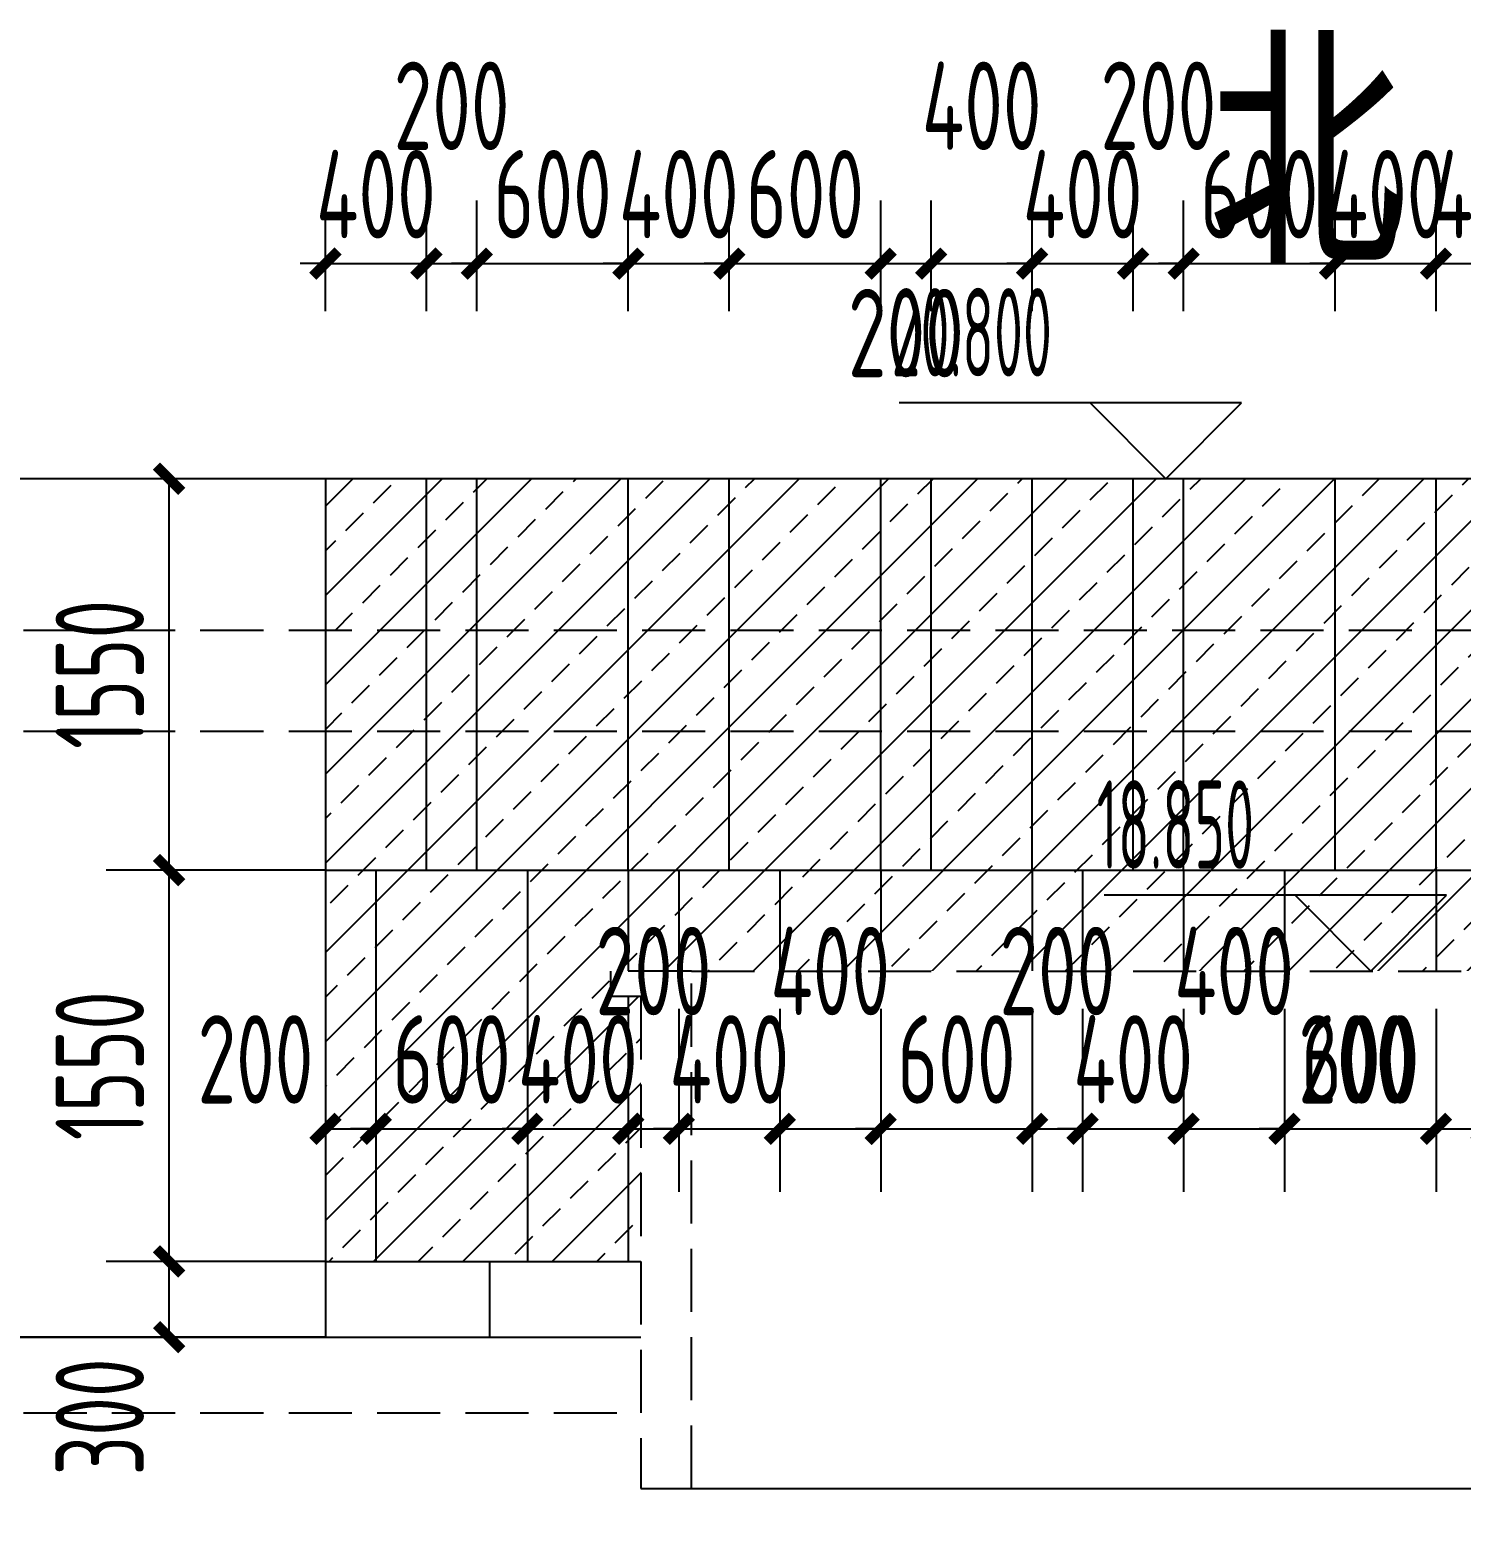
# Model space of a CAD drawing. Extents: x -863035 to 270371, y -8918 to 240488.
# Drawn here: x -13645 to -7973, y 138795 to 144687 of the extents above; entities that cross this region are included whole.
import ezdxf
from ezdxf.xclip import XClip

# ---------------------------------------------------------------- set-up
doc = ezdxf.new("R2010")
doc.units = 0
doc.header["$LTSCALE"] = 1000
doc.header["$MEASUREMENT"] = 0
doc.header["$XCLIPFRAME"] = 0
doc.linetypes.add('109-34 轴网$0$L1$0$$AUDIT_BAD_LTYPE1', pattern=[0])
doc.linetypes.add('DASH', pattern=[0.35, 0.25, -0.1])
for name, color, linetype in [('01-标注_尺寸', 124, 'Continuous'), ('01-标注_标高', 200, 'Continuous'), ('02-TEXT_标注', 130, 'Continuous'), ('05-填充_156', 156, 'Continuous'), ('A-C_窗', 140, 'Continuous'), ('E-墙面分格', 146, 'Continuous'), ('E-立面轮廓', 241, 'Continuous')]:
    doc.layers.add(name, color=color, linetype=linetype)
doc.layers.add('04-不打印_辅助线', color=165, linetype='Continuous', plot=False)
doc.styles.add('_TCH_DIM', font='ROS1', dxfattribs={"width": 0.75, "bigfont": 'JD'})
doc.styles.add('_TCH_DIM_T3', font='ROS1', dxfattribs={"width": 0.75, "bigfont": 'JD'})
doc.styles.add('_TCH_LABEL', font='', dxfattribs={"width": 0.75})
doc.styles.get('_TCH_LABEL').set_extended_font_data('SimSun')
doc.dimstyles.new('_TCH_ARCH&&100', dxfattribs={"dimtxt": 350, "dimasz": 100, "dimexe": 250, "dimexo": 300, "dimgap": 100, "dimtad": 1, "dimdec": 0, "dimzin": 0, "dimdsep": 46, "dimtxsty": '_TCH_DIM_T3', "dimblk": 'ARCHTICK', "dimcen": 0.09, "dimclrt": 7, "dimazin": 2, "dimtfac": 1, "dimtdec": 0, "dimtix": 1, "dimtmove": 2, "dimatfit": 3, "dimfxl": 0, "dimtolj": 1, "dimtzin": 0, "dimarcsym": 0})

# ---------------------------------------------------------------- blocks, each defined once
blk = doc.blocks.new('*U147')
at = {"layer": 'E-墙面分格'}
for p, q in [((-2200, 0), (-2200, 1550)), ((-1800, 0), (-1800, 1550)), ((-1600, 0), (-1600, 1550)), ((-1000, 0), (-1000, 1550)), ((-600, 0), (-600, 1550)), ((0, 0), (0, 1550)), ((200, 0), (200, 1550)), ((600, 0), (600, 1550)), ((1000, 0), (1000, 1550)), ((1200, 0), (1200, 1550)), ((1800, 0), (1800, 1550)), ((2200, 0), (2200, 1550)), ((-2200, 0), (-2200, -1550)), ((-2000, 0), (-2000, -1550)), ((-1400, 0), (-1400, -1550)), ((-1000, 0), (-1000, -1550)), ((-800, 0), (-800, -1550)), ((-400, 0), (-400, -1550)), ((0, 0), (0, -1550)), ((600, 0), (600, -1550)), ((800, 0), (800, -1550)), ((1200, 0), (1200, -1550)), ((1600, 0), (1600, -1550)), ((2200, 0), (2200, -1550))]:
    blk.add_line(p, q, dxfattribs=at)
blk = doc.blocks.new('*U122')
at = {"layer": 'A-C_窗', "color": 0, "linetype": 'ByBlock', "lineweight": -2, "transparency": 16777216}
for p in [(0, 0), (4400, 0)]:
    blk.add_blockref('*U147', p, dxfattribs=at)
blk = doc.blocks.new('*U140')
at = {"layer": 'E-墙面分格'}
blk.add_line((0, 150), (0, -150), dxfattribs=at)
blk = doc.blocks.new('*U139')
at = {"layer": 'E-墙面分格', "color": 0, "linetype": 'ByBlock', "lineweight": -2, "transparency": 16777216}
for p in [(0, 0), (650, 0), (1300, 0), (1950, 0), (2600, 0), (3250, 0)]:
    blk.add_blockref('*U140', p, dxfattribs=at)
blk = doc.blocks.new('jtrartewq')
blk.add_wipeout([(5720, 2050), (-120, 2050), (-120, 1950), (0, 1950), (0, 0), (5600, 0), (5600, 1950), (5720, 1950)]).dxf.layer = 'A-C_窗'
at = {"layer": '04-不打印_辅助线'}
blk.add_line((0, 0), (5600, 0), dxfattribs=at)
at = {"layer": 'A-C_窗', "linetype": 'DASH'}
blk.add_line((200, 2050), (5400, 2050), dxfattribs=at)
blk.add_lwpolyline([(200, 0), (200, 2050), (-120, 2050), (-120, 1950), (0, 1950), (0, 0)], dxfattribs=at)
blk = doc.blocks.new('_ArchTick')
at = {"color": 0, "linetype": 'ByBlock', "const_width": 0.4}
blk.add_lwpolyline([(-0.5, -0.5), (0.5, 0.5)], dxfattribs=at)
blk = doc.blocks.new('*D2450')
at = {"layer": '01-标注_尺寸', "color": 0, "linetype": '109-34 轴网$0$L1$0$$AUDIT_BAD_LTYPE1', "lineweight": -2, "transparency": 16777216}
for p, q in [((74061.4, 243779), (73192.2, 243779)), ((73442.2, 240379), (73442.2, 243779)), ((74061.4, 240379), (73192.2, 240379))]:
    blk.add_line(p, q, dxfattribs=at)
at = {"layer": 'Defpoints', "color": 0, "linetype": '109-34 轴网$0$L1$0$$AUDIT_BAD_LTYPE1', "transparency": 16777216}
for p in [(73442.2, 243779), (74361.4, 243779), (74361.4, 240379)]:
    blk.add_point(p, dxfattribs=at)
at = {"layer": '01-标注_尺寸', "color": 0, "linetype": '109-34 轴网$0$L1$0$$AUDIT_BAD_LTYPE1', "lineweight": -2, "transparency": 16777216, "xscale": 100, "yscale": 100, "zscale": 100}
for p, rotation in [((73442.2, 243779), 90), ((73442.2, 240379), 270)]:
    blk.add_blockref('_ArchTick', p, dxfattribs=dict(at, rotation=rotation))
at = {"layer": '01-标注_尺寸', "color": 7, "linetype": '109-34 轴网$0$L1$0$$AUDIT_BAD_LTYPE1', "transparency": 16777216, "insert": (73167.2, 242079), "char_height": 350, "attachment_point": 5, "rotation": 90, "style": '_TCH_DIM_T3'}
blk.add_mtext('\\A1;3400', dxfattribs=at)
blk = doc.blocks.new('*D2451')
at = {"layer": '01-标注_尺寸', "color": 0, "linetype": '109-34 轴网$0$L1$0$$AUDIT_BAD_LTYPE1', "lineweight": -2, "transparency": 16777216}
for p, q in [((74861.4, 240679), (73992.2, 240679)), ((74242.2, 240379), (74242.2, 240679)), ((74861.4, 240379), (73992.2, 240379))]:
    blk.add_line(p, q, dxfattribs=at)
at = {"layer": 'Defpoints', "color": 0, "linetype": '109-34 轴网$0$L1$0$$AUDIT_BAD_LTYPE1', "transparency": 16777216}
for p in [(74242.2, 240679), (75161.4, 240679), (75161.4, 240379)]:
    blk.add_point(p, dxfattribs=at)
at = {"layer": '01-标注_尺寸', "color": 0, "linetype": '109-34 轴网$0$L1$0$$AUDIT_BAD_LTYPE1', "lineweight": -2, "transparency": 16777216, "xscale": 100, "yscale": 100, "zscale": 100}
for p, rotation in [((74242.2, 240679), 90), ((74242.2, 240379), 270)]:
    blk.add_blockref('_ArchTick', p, dxfattribs=dict(at, rotation=rotation))
at = {"layer": '01-标注_尺寸', "color": 7, "linetype": '109-34 轴网$0$L1$0$$AUDIT_BAD_LTYPE1', "transparency": 16777216, "insert": (73967.2, 240063), "char_height": 350, "attachment_point": 5, "rotation": 90, "style": '_TCH_DIM_T3'}
blk.add_mtext('\\A1;300', dxfattribs=at)
blk = doc.blocks.new('*D2452')
at = {"layer": '01-标注_尺寸', "color": 0, "linetype": '109-34 轴网$0$L1$0$$AUDIT_BAD_LTYPE1', "lineweight": -2, "transparency": 16777216}
for p, q in [((74861.4, 242229), (73992.2, 242229)), ((74242.2, 240679), (74242.2, 242229)), ((74861.4, 240679), (73992.2, 240679))]:
    blk.add_line(p, q, dxfattribs=at)
at = {"layer": 'Defpoints', "color": 0, "linetype": '109-34 轴网$0$L1$0$$AUDIT_BAD_LTYPE1', "transparency": 16777216}
for p in [(74242.2, 242229), (75161.4, 242229), (75161.4, 240679)]:
    blk.add_point(p, dxfattribs=at)
at = {"layer": '01-标注_尺寸', "color": 0, "linetype": '109-34 轴网$0$L1$0$$AUDIT_BAD_LTYPE1', "lineweight": -2, "transparency": 16777216, "xscale": 100, "yscale": 100, "zscale": 100}
for p, rotation in [((74242.2, 242229), 90), ((74242.2, 240679), 270)]:
    blk.add_blockref('_ArchTick', p, dxfattribs=dict(at, rotation=rotation))
at = {"layer": '01-标注_尺寸', "color": 7, "linetype": '109-34 轴网$0$L1$0$$AUDIT_BAD_LTYPE1', "transparency": 16777216, "insert": (73967.2, 241454), "char_height": 350, "attachment_point": 5, "rotation": 90, "style": '_TCH_DIM_T3'}
blk.add_mtext('\\A1;1550', dxfattribs=at)
blk = doc.blocks.new('*D2453')
at = {"layer": '01-标注_尺寸', "color": 0, "linetype": '109-34 轴网$0$L1$0$$AUDIT_BAD_LTYPE1', "lineweight": -2, "transparency": 16777216}
for p, q in [((74861.4, 243779), (73992.2, 243779)), ((74242.2, 242229), (74242.2, 243779)), ((74861.4, 242229), (73992.2, 242229))]:
    blk.add_line(p, q, dxfattribs=at)
at = {"layer": 'Defpoints', "color": 0, "linetype": '109-34 轴网$0$L1$0$$AUDIT_BAD_LTYPE1', "transparency": 16777216}
for p in [(74242.2, 243779), (75161.4, 243779), (75161.4, 242229)]:
    blk.add_point(p, dxfattribs=at)
at = {"layer": '01-标注_尺寸', "color": 0, "linetype": '109-34 轴网$0$L1$0$$AUDIT_BAD_LTYPE1', "lineweight": -2, "transparency": 16777216, "xscale": 100, "yscale": 100, "zscale": 100}
for p, rotation in [((74242.2, 243779), 90), ((74242.2, 242229), 270)]:
    blk.add_blockref('_ArchTick', p, dxfattribs=dict(at, rotation=rotation))
at = {"layer": '01-标注_尺寸', "color": 7, "linetype": '109-34 轴网$0$L1$0$$AUDIT_BAD_LTYPE1', "transparency": 16777216, "insert": (73967.2, 243004), "char_height": 350, "attachment_point": 5, "rotation": 90, "style": '_TCH_DIM_T3'}
blk.add_mtext('\\A1;1550', dxfattribs=at)
blk = doc.blocks.new('*D1521')
at = {"layer": '01-标注_尺寸', "color": 0, "lineweight": -2, "transparency": 16777216}
for p, q in [((-8073.1, 143571.9), (-8073.1, 144010.3)), ((-7673.1, 143571.9), (-7673.1, 144010.3)), ((-8073.1, 143760.3), (-7673.1, 143760.3))]:
    blk.add_line(p, q, dxfattribs=at)
at = {"layer": 'Defpoints', "color": 0, "transparency": 16777216}
for p in [(-7673.1, 143760.3), (-8073.1, 143271.9), (-7673.1, 143271.9)]:
    blk.add_point(p, dxfattribs=at)
at = {"layer": '01-标注_尺寸', "color": 0, "lineweight": -2, "transparency": 16777216, "xscale": 100, "yscale": 100, "zscale": 100, "rotation": 180}
blk.add_blockref('_ArchTick', (-8073.1, 143760.3), dxfattribs=at)
at = {"layer": '01-标注_尺寸', "color": 0, "lineweight": -2, "transparency": 16777216, "xscale": 100, "yscale": 100, "zscale": 100}
blk.add_blockref('_ArchTick', (-7673.1, 143760.3), dxfattribs=at)
at = {"layer": '01-标注_尺寸', "color": 7, "transparency": 16777216, "insert": (-7857, 144035.3), "char_height": 350, "attachment_point": 5, "style": '_TCH_DIM_T3'}
blk.add_mtext('\\A1;400', dxfattribs=at)
blk = doc.blocks.new('*D1522')
at = {"layer": '01-标注_尺寸', "color": 0, "lineweight": -2, "transparency": 16777216}
for p, q in [((-8473.1, 143571.9), (-8473.1, 144010.3)), ((-8073.1, 143571.9), (-8073.1, 144010.3)), ((-8473.1, 143760.3), (-8573.1, 143760.3)), ((-8473.1, 143760.3), (-8073.1, 143760.3)), ((-8073.1, 143760.3), (-7973.1, 143760.3))]:
    blk.add_line(p, q, dxfattribs=at)
at = {"layer": 'Defpoints', "color": 0, "transparency": 16777216}
for p in [(-8073.1, 143760.3), (-8473.1, 143271.9), (-8073.1, 143271.9)]:
    blk.add_point(p, dxfattribs=at)
at = {"layer": '01-标注_尺寸', "color": 0, "lineweight": -2, "transparency": 16777216, "xscale": 100, "yscale": 100, "zscale": 100}
blk.add_blockref('_ArchTick', (-8473.1, 143760.3), dxfattribs=at)
at = {"layer": '01-标注_尺寸', "color": 0, "lineweight": -2, "transparency": 16777216, "xscale": 100, "yscale": 100, "zscale": 100, "rotation": 180}
blk.add_blockref('_ArchTick', (-8073.1, 143760.3), dxfattribs=at)
at = {"layer": '01-标注_尺寸', "color": 7, "transparency": 16777216, "insert": (-8273.1, 144035.3), "char_height": 350, "attachment_point": 5, "style": '_TCH_DIM_T3'}
blk.add_mtext('\\A1;400', dxfattribs=at)
blk = doc.blocks.new('*D1523')
at = {"layer": '01-标注_尺寸', "color": 0, "lineweight": -2, "transparency": 16777216}
for p, q in [((-9073.1, 143571.9), (-9073.1, 144010.3)), ((-8473.1, 143571.9), (-8473.1, 144010.3)), ((-9073.1, 143760.3), (-9173.1, 143760.3)), ((-9073.1, 143760.3), (-8473.1, 143760.3)), ((-8473.1, 143760.3), (-8373.1, 143760.3))]:
    blk.add_line(p, q, dxfattribs=at)
at = {"layer": 'Defpoints', "color": 0, "transparency": 16777216}
for p in [(-8473.1, 143760.3), (-9073.1, 143271.9), (-8473.1, 143271.9)]:
    blk.add_point(p, dxfattribs=at)
at = {"layer": '01-标注_尺寸', "color": 0, "lineweight": -2, "transparency": 16777216, "xscale": 100, "yscale": 100, "zscale": 100}
blk.add_blockref('_ArchTick', (-9073.1, 143760.3), dxfattribs=at)
at = {"layer": '01-标注_尺寸', "color": 0, "lineweight": -2, "transparency": 16777216, "xscale": 100, "yscale": 100, "zscale": 100, "rotation": 180}
blk.add_blockref('_ArchTick', (-8473.1, 143760.3), dxfattribs=at)
at = {"layer": '01-标注_尺寸', "color": 7, "transparency": 16777216, "insert": (-8773.1, 144035.3), "char_height": 350, "attachment_point": 5, "style": '_TCH_DIM_T3'}
blk.add_mtext('\\A1;600', dxfattribs=at)
blk = doc.blocks.new('*D1524')
at = {"layer": '01-标注_尺寸', "color": 0, "lineweight": -2, "transparency": 16777216}
for p, q in [((-9273.1, 143571.9), (-9273.1, 144010.3)), ((-9073.1, 143571.9), (-9073.1, 144010.3)), ((-9273.1, 143760.3), (-9073.1, 143760.3))]:
    blk.add_line(p, q, dxfattribs=at)
at = {"layer": 'Defpoints', "color": 0, "transparency": 16777216}
for p in [(-9073.1, 143760.3), (-9273.1, 143271.9), (-9073.1, 143271.9)]:
    blk.add_point(p, dxfattribs=at)
at = {"layer": '01-标注_尺寸', "color": 0, "lineweight": -2, "transparency": 16777216, "xscale": 100, "yscale": 100, "zscale": 100, "rotation": 180}
blk.add_blockref('_ArchTick', (-9273.1, 143760.3), dxfattribs=at)
at = {"layer": '01-标注_尺寸', "color": 0, "lineweight": -2, "transparency": 16777216, "xscale": 100, "yscale": 100, "zscale": 100}
blk.add_blockref('_ArchTick', (-9073.1, 143760.3), dxfattribs=at)
at = {"layer": '01-标注_尺寸', "color": 7, "transparency": 16777216, "insert": (-9173.1, 144385.3), "char_height": 350, "attachment_point": 5, "style": '_TCH_DIM_T3'}
blk.add_mtext('\\A1;200', dxfattribs=at)
blk = doc.blocks.new('*D1525')
at = {"layer": '01-标注_尺寸', "color": 0, "lineweight": -2, "transparency": 16777216}
for p, q in [((-9673.1, 143571.9), (-9673.1, 144010.3)), ((-9273.1, 143571.9), (-9273.1, 144010.3)), ((-9673.1, 143760.3), (-9773.1, 143760.3)), ((-9673.1, 143760.3), (-9273.1, 143760.3)), ((-9273.1, 143760.3), (-9173.1, 143760.3))]:
    blk.add_line(p, q, dxfattribs=at)
at = {"layer": 'Defpoints', "color": 0, "transparency": 16777216}
for p in [(-9273.1, 143760.3), (-9673.1, 143271.9), (-9273.1, 143271.9)]:
    blk.add_point(p, dxfattribs=at)
at = {"layer": '01-标注_尺寸', "color": 0, "lineweight": -2, "transparency": 16777216, "xscale": 100, "yscale": 100, "zscale": 100}
blk.add_blockref('_ArchTick', (-9673.1, 143760.3), dxfattribs=at)
at = {"layer": '01-标注_尺寸', "color": 0, "lineweight": -2, "transparency": 16777216, "xscale": 100, "yscale": 100, "zscale": 100, "rotation": 180}
blk.add_blockref('_ArchTick', (-9273.1, 143760.3), dxfattribs=at)
at = {"layer": '01-标注_尺寸', "color": 7, "transparency": 16777216, "insert": (-9473.1, 144035.3), "char_height": 350, "attachment_point": 5, "style": '_TCH_DIM_T3'}
blk.add_mtext('\\A1;400', dxfattribs=at)
blk = doc.blocks.new('*D1526')
at = {"layer": '01-标注_尺寸', "color": 0, "lineweight": -2, "transparency": 16777216}
for p, q in [((-10073.1, 143571.9), (-10073.1, 144010.3)), ((-9673.1, 143571.9), (-9673.1, 144010.3)), ((-10073.1, 143760.3), (-9673.1, 143760.3))]:
    blk.add_line(p, q, dxfattribs=at)
at = {"layer": 'Defpoints', "color": 0, "transparency": 16777216}
for p in [(-9673.1, 143760.3), (-10073.1, 143271.9), (-9673.1, 143271.9)]:
    blk.add_point(p, dxfattribs=at)
at = {"layer": '01-标注_尺寸', "color": 0, "lineweight": -2, "transparency": 16777216, "xscale": 100, "yscale": 100, "zscale": 100, "rotation": 180}
blk.add_blockref('_ArchTick', (-10073.1, 143760.3), dxfattribs=at)
at = {"layer": '01-标注_尺寸', "color": 0, "lineweight": -2, "transparency": 16777216, "xscale": 100, "yscale": 100, "zscale": 100}
blk.add_blockref('_ArchTick', (-9673.1, 143760.3), dxfattribs=at)
at = {"layer": '01-标注_尺寸', "color": 7, "transparency": 16777216, "insert": (-9873.1, 144385.3), "char_height": 350, "attachment_point": 5, "style": '_TCH_DIM_T3'}
blk.add_mtext('\\A1;400', dxfattribs=at)
blk = doc.blocks.new('*D1527')
at = {"layer": '01-标注_尺寸', "color": 0, "lineweight": -2, "transparency": 16777216}
for p, q in [((-10273.1, 143571.9), (-10273.1, 144010.3)), ((-10073.1, 143571.9), (-10073.1, 144010.3)), ((-10273.1, 143760.3), (-10073.1, 143760.3))]:
    blk.add_line(p, q, dxfattribs=at)
at = {"layer": 'Defpoints', "color": 0, "transparency": 16777216}
for p in [(-10073.1, 143760.3), (-10273.1, 143271.9), (-10073.1, 143271.9)]:
    blk.add_point(p, dxfattribs=at)
at = {"layer": '01-标注_尺寸', "color": 0, "lineweight": -2, "transparency": 16777216, "xscale": 100, "yscale": 100, "zscale": 100, "rotation": 180}
blk.add_blockref('_ArchTick', (-10273.1, 143760.3), dxfattribs=at)
at = {"layer": '01-标注_尺寸', "color": 0, "lineweight": -2, "transparency": 16777216, "xscale": 100, "yscale": 100, "zscale": 100}
blk.add_blockref('_ArchTick', (-10073.1, 143760.3), dxfattribs=at)
at = {"layer": '01-标注_尺寸', "color": 7, "transparency": 16777216, "insert": (-10173.1, 143485.3), "char_height": 350, "attachment_point": 5, "style": '_TCH_DIM_T3'}
blk.add_mtext('\\A1;200', dxfattribs=at)
blk = doc.blocks.new('*D1528')
at = {"layer": '01-标注_尺寸', "color": 0, "lineweight": -2, "transparency": 16777216}
for p, q in [((-10873.1, 143571.9), (-10873.1, 144010.3)), ((-10273.1, 143571.9), (-10273.1, 144010.3)), ((-10873.1, 143760.3), (-10973.1, 143760.3)), ((-10873.1, 143760.3), (-10273.1, 143760.3)), ((-10273.1, 143760.3), (-10173.1, 143760.3))]:
    blk.add_line(p, q, dxfattribs=at)
at = {"layer": 'Defpoints', "color": 0, "transparency": 16777216}
for p in [(-10273.1, 143760.3), (-10873.1, 143271.9), (-10273.1, 143271.9)]:
    blk.add_point(p, dxfattribs=at)
at = {"layer": '01-标注_尺寸', "color": 0, "lineweight": -2, "transparency": 16777216, "xscale": 100, "yscale": 100, "zscale": 100}
blk.add_blockref('_ArchTick', (-10873.1, 143760.3), dxfattribs=at)
at = {"layer": '01-标注_尺寸', "color": 0, "lineweight": -2, "transparency": 16777216, "xscale": 100, "yscale": 100, "zscale": 100, "rotation": 180}
blk.add_blockref('_ArchTick', (-10273.1, 143760.3), dxfattribs=at)
at = {"layer": '01-标注_尺寸', "color": 7, "transparency": 16777216, "insert": (-10573.1, 144035.3), "char_height": 350, "attachment_point": 5, "style": '_TCH_DIM_T3'}
blk.add_mtext('\\A1;600', dxfattribs=at)
blk = doc.blocks.new('*D1529')
at = {"layer": '01-标注_尺寸', "color": 0, "lineweight": -2, "transparency": 16777216}
for p, q in [((-11273.1, 143571.9), (-11273.1, 144010.3)), ((-10873.1, 143571.9), (-10873.1, 144010.3)), ((-11273.1, 143760.3), (-11373.1, 143760.3)), ((-11273.1, 143760.3), (-10873.1, 143760.3)), ((-10873.1, 143760.3), (-10773.1, 143760.3))]:
    blk.add_line(p, q, dxfattribs=at)
at = {"layer": 'Defpoints', "color": 0, "transparency": 16777216}
for p in [(-10873.1, 143760.3), (-11273.1, 143271.9), (-10873.1, 143271.9)]:
    blk.add_point(p, dxfattribs=at)
at = {"layer": '01-标注_尺寸', "color": 0, "lineweight": -2, "transparency": 16777216, "xscale": 100, "yscale": 100, "zscale": 100}
blk.add_blockref('_ArchTick', (-11273.1, 143760.3), dxfattribs=at)
at = {"layer": '01-标注_尺寸', "color": 0, "lineweight": -2, "transparency": 16777216, "xscale": 100, "yscale": 100, "zscale": 100, "rotation": 180}
blk.add_blockref('_ArchTick', (-10873.1, 143760.3), dxfattribs=at)
at = {"layer": '01-标注_尺寸', "color": 7, "transparency": 16777216, "insert": (-11073.1, 144035.3), "char_height": 350, "attachment_point": 5, "style": '_TCH_DIM_T3'}
blk.add_mtext('\\A1;400', dxfattribs=at)
blk = doc.blocks.new('*D1530')
at = {"layer": '01-标注_尺寸', "color": 0, "lineweight": -2, "transparency": 16777216}
for p, q in [((-11873.1, 143571.9), (-11873.1, 144010.3)), ((-11273.1, 143571.9), (-11273.1, 144010.3)), ((-11873.1, 143760.3), (-11973.1, 143760.3)), ((-11873.1, 143760.3), (-11273.1, 143760.3)), ((-11273.1, 143760.3), (-11173.1, 143760.3))]:
    blk.add_line(p, q, dxfattribs=at)
at = {"layer": 'Defpoints', "color": 0, "transparency": 16777216}
for p in [(-11273.1, 143760.3), (-11873.1, 143271.9), (-11273.1, 143271.9)]:
    blk.add_point(p, dxfattribs=at)
at = {"layer": '01-标注_尺寸', "color": 0, "lineweight": -2, "transparency": 16777216, "xscale": 100, "yscale": 100, "zscale": 100}
blk.add_blockref('_ArchTick', (-11873.1, 143760.3), dxfattribs=at)
at = {"layer": '01-标注_尺寸', "color": 0, "lineweight": -2, "transparency": 16777216, "xscale": 100, "yscale": 100, "zscale": 100, "rotation": 180}
blk.add_blockref('_ArchTick', (-11273.1, 143760.3), dxfattribs=at)
at = {"layer": '01-标注_尺寸', "color": 7, "transparency": 16777216, "insert": (-11573.1, 144035.3), "char_height": 350, "attachment_point": 5, "style": '_TCH_DIM_T3'}
blk.add_mtext('\\A1;600', dxfattribs=at)
blk = doc.blocks.new('*D1531')
at = {"layer": '01-标注_尺寸', "color": 0, "lineweight": -2, "transparency": 16777216}
for p, q in [((-12073.1, 143571.9), (-12073.1, 144010.3)), ((-11873.1, 143571.9), (-11873.1, 144010.3)), ((-12073.1, 143760.3), (-11873.1, 143760.3))]:
    blk.add_line(p, q, dxfattribs=at)
at = {"layer": 'Defpoints', "color": 0, "transparency": 16777216}
for p in [(-11873.1, 143760.3), (-12073.1, 143271.9), (-11873.1, 143271.9)]:
    blk.add_point(p, dxfattribs=at)
at = {"layer": '01-标注_尺寸', "color": 0, "lineweight": -2, "transparency": 16777216, "xscale": 100, "yscale": 100, "zscale": 100, "rotation": 180}
blk.add_blockref('_ArchTick', (-12073.1, 143760.3), dxfattribs=at)
at = {"layer": '01-标注_尺寸', "color": 0, "lineweight": -2, "transparency": 16777216, "xscale": 100, "yscale": 100, "zscale": 100}
blk.add_blockref('_ArchTick', (-11873.1, 143760.3), dxfattribs=at)
at = {"layer": '01-标注_尺寸', "color": 7, "transparency": 16777216, "insert": (-11973.1, 144385.3), "char_height": 350, "attachment_point": 5, "style": '_TCH_DIM_T3'}
blk.add_mtext('\\A1;200', dxfattribs=at)
blk = doc.blocks.new('*D1532')
at = {"layer": '01-标注_尺寸', "color": 0, "lineweight": -2, "transparency": 16777216}
for p, q in [((-12473.1, 143571.9), (-12473.1, 144010.3)), ((-12073.1, 143571.9), (-12073.1, 144010.3)), ((-12473.1, 143760.3), (-12573.1, 143760.3)), ((-12473.1, 143760.3), (-12073.1, 143760.3)), ((-12073.1, 143760.3), (-11973.1, 143760.3))]:
    blk.add_line(p, q, dxfattribs=at)
at = {"layer": 'Defpoints', "color": 0, "transparency": 16777216}
for p in [(-12073.1, 143760.3), (-12473.1, 143271.9), (-12073.1, 143271.9)]:
    blk.add_point(p, dxfattribs=at)
at = {"layer": '01-标注_尺寸', "color": 0, "lineweight": -2, "transparency": 16777216, "xscale": 100, "yscale": 100, "zscale": 100}
blk.add_blockref('_ArchTick', (-12473.1, 143760.3), dxfattribs=at)
at = {"layer": '01-标注_尺寸', "color": 0, "lineweight": -2, "transparency": 16777216, "xscale": 100, "yscale": 100, "zscale": 100, "rotation": 180}
blk.add_blockref('_ArchTick', (-12073.1, 143760.3), dxfattribs=at)
at = {"layer": '01-标注_尺寸', "color": 7, "transparency": 16777216, "insert": (-12273.1, 144035.3), "char_height": 350, "attachment_point": 5, "style": '_TCH_DIM_T3'}
blk.add_mtext('\\A1;400', dxfattribs=at)
blk = doc.blocks.new('*D1533')
at = {"layer": '01-标注_尺寸', "color": 0, "lineweight": -2, "transparency": 16777216}
for p, q in [((-12473.1, 140808.4), (-12473.1, 140083.4)), ((-12273.1, 140808.4), (-12273.1, 140083.4)), ((-12473.1, 140333.4), (-12273.1, 140333.4))]:
    blk.add_line(p, q, dxfattribs=at)
at = {"layer": 'Defpoints', "color": 0, "transparency": 16777216}
for p in [(-12473.1, 141108.4), (-12273.1, 141108.4), (-12273.1, 140333.4)]:
    blk.add_point(p, dxfattribs=at)
at = {"layer": '01-标注_尺寸', "color": 0, "lineweight": -2, "transparency": 16777216, "xscale": 100, "yscale": 100, "zscale": 100, "rotation": 180}
blk.add_blockref('_ArchTick', (-12473.1, 140333.4), dxfattribs=at)
at = {"layer": '01-标注_尺寸', "color": 0, "lineweight": -2, "transparency": 16777216, "xscale": 100, "yscale": 100, "zscale": 100}
blk.add_blockref('_ArchTick', (-12273.1, 140333.4), dxfattribs=at)
at = {"layer": '01-标注_尺寸', "color": 7, "transparency": 16777216, "insert": (-12750.2, 140608.4), "char_height": 350, "attachment_point": 5, "style": '_TCH_DIM_T3'}
blk.add_mtext('\\A1;200', dxfattribs=at)
blk = doc.blocks.new('*D1534')
at = {"layer": '01-标注_尺寸', "color": 0, "lineweight": -2, "transparency": 16777216}
for p, q in [((-12273.1, 140808.4), (-12273.1, 140083.4)), ((-11673.1, 140808.4), (-11673.1, 140083.4)), ((-12273.1, 140333.4), (-12373.1, 140333.4)), ((-12273.1, 140333.4), (-11673.1, 140333.4)), ((-11673.1, 140333.4), (-11573.1, 140333.4))]:
    blk.add_line(p, q, dxfattribs=at)
at = {"layer": 'Defpoints', "color": 0, "transparency": 16777216}
for p in [(-12273.1, 141108.4), (-11673.1, 141108.4), (-11673.1, 140333.4)]:
    blk.add_point(p, dxfattribs=at)
at = {"layer": '01-标注_尺寸', "color": 0, "lineweight": -2, "transparency": 16777216, "xscale": 100, "yscale": 100, "zscale": 100}
blk.add_blockref('_ArchTick', (-12273.1, 140333.4), dxfattribs=at)
at = {"layer": '01-标注_尺寸', "color": 0, "lineweight": -2, "transparency": 16777216, "xscale": 100, "yscale": 100, "zscale": 100, "rotation": 180}
blk.add_blockref('_ArchTick', (-11673.1, 140333.4), dxfattribs=at)
at = {"layer": '01-标注_尺寸', "color": 7, "transparency": 16777216, "insert": (-11973.1, 140608.4), "char_height": 350, "attachment_point": 5, "style": '_TCH_DIM_T3'}
blk.add_mtext('\\A1;600', dxfattribs=at)
blk = doc.blocks.new('*D1535')
at = {"layer": '01-标注_尺寸', "color": 0, "lineweight": -2, "transparency": 16777216}
for p, q in [((-11673.1, 140808.4), (-11673.1, 140083.4)), ((-11273.1, 140808.4), (-11273.1, 140083.4)), ((-11673.1, 140333.4), (-11773.1, 140333.4)), ((-11673.1, 140333.4), (-11273.1, 140333.4)), ((-11273.1, 140333.4), (-11173.1, 140333.4))]:
    blk.add_line(p, q, dxfattribs=at)
at = {"layer": 'Defpoints', "color": 0, "transparency": 16777216}
for p in [(-11673.1, 141108.4), (-11273.1, 141108.4), (-11273.1, 140333.4)]:
    blk.add_point(p, dxfattribs=at)
at = {"layer": '01-标注_尺寸', "color": 0, "lineweight": -2, "transparency": 16777216, "xscale": 100, "yscale": 100, "zscale": 100}
blk.add_blockref('_ArchTick', (-11673.1, 140333.4), dxfattribs=at)
at = {"layer": '01-标注_尺寸', "color": 0, "lineweight": -2, "transparency": 16777216, "xscale": 100, "yscale": 100, "zscale": 100, "rotation": 180}
blk.add_blockref('_ArchTick', (-11273.1, 140333.4), dxfattribs=at)
at = {"layer": '01-标注_尺寸', "color": 7, "transparency": 16777216, "insert": (-11473.1, 140608.4), "char_height": 350, "attachment_point": 5, "style": '_TCH_DIM_T3'}
blk.add_mtext('\\A1;400', dxfattribs=at)
blk = doc.blocks.new('*D1536')
at = {"layer": '01-标注_尺寸', "color": 0, "lineweight": -2, "transparency": 16777216}
for p, q in [((-11273.1, 140808.4), (-11273.1, 140083.4)), ((-11073.1, 140808.4), (-11073.1, 140083.4)), ((-11273.1, 140333.4), (-11073.1, 140333.4))]:
    blk.add_line(p, q, dxfattribs=at)
at = {"layer": 'Defpoints', "color": 0, "transparency": 16777216}
for p in [(-11273.1, 141108.4), (-11073.1, 141108.4), (-11073.1, 140333.4)]:
    blk.add_point(p, dxfattribs=at)
at = {"layer": '01-标注_尺寸', "color": 0, "lineweight": -2, "transparency": 16777216, "xscale": 100, "yscale": 100, "zscale": 100, "rotation": 180}
blk.add_blockref('_ArchTick', (-11273.1, 140333.4), dxfattribs=at)
at = {"layer": '01-标注_尺寸', "color": 0, "lineweight": -2, "transparency": 16777216, "xscale": 100, "yscale": 100, "zscale": 100}
blk.add_blockref('_ArchTick', (-11073.1, 140333.4), dxfattribs=at)
at = {"layer": '01-标注_尺寸', "color": 7, "transparency": 16777216, "insert": (-11173.1, 140958.4), "char_height": 350, "attachment_point": 5, "style": '_TCH_DIM_T3'}
blk.add_mtext('\\A1;200', dxfattribs=at)
blk = doc.blocks.new('*D1537')
at = {"layer": '01-标注_尺寸', "color": 0, "lineweight": -2, "transparency": 16777216}
for p, q in [((-11073.1, 140808.4), (-11073.1, 140083.4)), ((-10673.1, 140808.4), (-10673.1, 140083.4)), ((-11073.1, 140333.4), (-11173.1, 140333.4)), ((-11073.1, 140333.4), (-10673.1, 140333.4)), ((-10673.1, 140333.4), (-10573.1, 140333.4))]:
    blk.add_line(p, q, dxfattribs=at)
at = {"layer": 'Defpoints', "color": 0, "transparency": 16777216}
for p in [(-11073.1, 141108.4), (-10673.1, 141108.4), (-10673.1, 140333.4)]:
    blk.add_point(p, dxfattribs=at)
at = {"layer": '01-标注_尺寸', "color": 0, "lineweight": -2, "transparency": 16777216, "xscale": 100, "yscale": 100, "zscale": 100}
blk.add_blockref('_ArchTick', (-11073.1, 140333.4), dxfattribs=at)
at = {"layer": '01-标注_尺寸', "color": 0, "lineweight": -2, "transparency": 16777216, "xscale": 100, "yscale": 100, "zscale": 100, "rotation": 180}
blk.add_blockref('_ArchTick', (-10673.1, 140333.4), dxfattribs=at)
at = {"layer": '01-标注_尺寸', "color": 7, "transparency": 16777216, "insert": (-10873.1, 140608.4), "char_height": 350, "attachment_point": 5, "style": '_TCH_DIM_T3'}
blk.add_mtext('\\A1;400', dxfattribs=at)
blk = doc.blocks.new('*D1538')
at = {"layer": '01-标注_尺寸', "color": 0, "lineweight": -2, "transparency": 16777216}
for p, q in [((-10673.1, 140808.4), (-10673.1, 140083.4)), ((-10273.1, 140808.4), (-10273.1, 140083.4)), ((-10673.1, 140333.4), (-10273.1, 140333.4))]:
    blk.add_line(p, q, dxfattribs=at)
at = {"layer": 'Defpoints', "color": 0, "transparency": 16777216}
for p in [(-10673.1, 141108.4), (-10273.1, 141108.4), (-10273.1, 140333.4)]:
    blk.add_point(p, dxfattribs=at)
at = {"layer": '01-标注_尺寸', "color": 0, "lineweight": -2, "transparency": 16777216, "xscale": 100, "yscale": 100, "zscale": 100, "rotation": 180}
blk.add_blockref('_ArchTick', (-10673.1, 140333.4), dxfattribs=at)
at = {"layer": '01-标注_尺寸', "color": 0, "lineweight": -2, "transparency": 16777216, "xscale": 100, "yscale": 100, "zscale": 100}
blk.add_blockref('_ArchTick', (-10273.1, 140333.4), dxfattribs=at)
at = {"layer": '01-标注_尺寸', "color": 7, "transparency": 16777216, "insert": (-10473.1, 140958.4), "char_height": 350, "attachment_point": 5, "style": '_TCH_DIM_T3'}
blk.add_mtext('\\A1;400', dxfattribs=at)
blk = doc.blocks.new('*D1539')
at = {"layer": '01-标注_尺寸', "color": 0, "lineweight": -2, "transparency": 16777216}
for p, q in [((-10273.1, 140808.4), (-10273.1, 140083.4)), ((-9673.1, 140808.4), (-9673.1, 140083.4)), ((-10273.1, 140333.4), (-10373.1, 140333.4)), ((-10273.1, 140333.4), (-9673.1, 140333.4)), ((-9673.1, 140333.4), (-9573.1, 140333.4))]:
    blk.add_line(p, q, dxfattribs=at)
at = {"layer": 'Defpoints', "color": 0, "transparency": 16777216}
for p in [(-10273.1, 141108.4), (-9673.1, 141108.4), (-9673.1, 140333.4)]:
    blk.add_point(p, dxfattribs=at)
at = {"layer": '01-标注_尺寸', "color": 0, "lineweight": -2, "transparency": 16777216, "xscale": 100, "yscale": 100, "zscale": 100}
blk.add_blockref('_ArchTick', (-10273.1, 140333.4), dxfattribs=at)
at = {"layer": '01-标注_尺寸', "color": 0, "lineweight": -2, "transparency": 16777216, "xscale": 100, "yscale": 100, "zscale": 100, "rotation": 180}
blk.add_blockref('_ArchTick', (-9673.1, 140333.4), dxfattribs=at)
at = {"layer": '01-标注_尺寸', "color": 7, "transparency": 16777216, "insert": (-9973.1, 140608.4), "char_height": 350, "attachment_point": 5, "style": '_TCH_DIM_T3'}
blk.add_mtext('\\A1;600', dxfattribs=at)
blk = doc.blocks.new('*D1540')
at = {"layer": '01-标注_尺寸', "color": 0, "lineweight": -2, "transparency": 16777216}
for p, q in [((-9673.1, 140808.4), (-9673.1, 140083.4)), ((-9473.1, 140808.4), (-9473.1, 140083.4)), ((-9673.1, 140333.4), (-9473.1, 140333.4))]:
    blk.add_line(p, q, dxfattribs=at)
at = {"layer": 'Defpoints', "color": 0, "transparency": 16777216}
for p in [(-9673.1, 141108.4), (-9473.1, 141108.4), (-9473.1, 140333.4)]:
    blk.add_point(p, dxfattribs=at)
at = {"layer": '01-标注_尺寸', "color": 0, "lineweight": -2, "transparency": 16777216, "xscale": 100, "yscale": 100, "zscale": 100, "rotation": 180}
blk.add_blockref('_ArchTick', (-9673.1, 140333.4), dxfattribs=at)
at = {"layer": '01-标注_尺寸', "color": 0, "lineweight": -2, "transparency": 16777216, "xscale": 100, "yscale": 100, "zscale": 100}
blk.add_blockref('_ArchTick', (-9473.1, 140333.4), dxfattribs=at)
at = {"layer": '01-标注_尺寸', "color": 7, "transparency": 16777216, "insert": (-9573.1, 140958.4), "char_height": 350, "attachment_point": 5, "style": '_TCH_DIM_T3'}
blk.add_mtext('\\A1;200', dxfattribs=at)
blk = doc.blocks.new('*D1541')
at = {"layer": '01-标注_尺寸', "color": 0, "lineweight": -2, "transparency": 16777216}
for p, q in [((-9473.1, 140808.4), (-9473.1, 140083.4)), ((-9073.1, 140808.4), (-9073.1, 140083.4)), ((-9473.1, 140333.4), (-9573.1, 140333.4)), ((-9473.1, 140333.4), (-9073.1, 140333.4)), ((-9073.1, 140333.4), (-8973.1, 140333.4))]:
    blk.add_line(p, q, dxfattribs=at)
at = {"layer": 'Defpoints', "color": 0, "transparency": 16777216}
for p in [(-9473.1, 141108.4), (-9073.1, 141108.4), (-9073.1, 140333.4)]:
    blk.add_point(p, dxfattribs=at)
at = {"layer": '01-标注_尺寸', "color": 0, "lineweight": -2, "transparency": 16777216, "xscale": 100, "yscale": 100, "zscale": 100}
blk.add_blockref('_ArchTick', (-9473.1, 140333.4), dxfattribs=at)
at = {"layer": '01-标注_尺寸', "color": 0, "lineweight": -2, "transparency": 16777216, "xscale": 100, "yscale": 100, "zscale": 100, "rotation": 180}
blk.add_blockref('_ArchTick', (-9073.1, 140333.4), dxfattribs=at)
at = {"layer": '01-标注_尺寸', "color": 7, "transparency": 16777216, "insert": (-9273.1, 140608.4), "char_height": 350, "attachment_point": 5, "style": '_TCH_DIM_T3'}
blk.add_mtext('\\A1;400', dxfattribs=at)
blk = doc.blocks.new('*D1542')
at = {"layer": '01-标注_尺寸', "color": 0, "lineweight": -2, "transparency": 16777216}
for p, q in [((-9073.1, 140808.4), (-9073.1, 140083.4)), ((-8673.1, 140808.4), (-8673.1, 140083.4)), ((-9073.1, 140333.4), (-8673.1, 140333.4))]:
    blk.add_line(p, q, dxfattribs=at)
at = {"layer": 'Defpoints', "color": 0, "transparency": 16777216}
for p in [(-9073.1, 141108.4), (-8673.1, 141108.4), (-8673.1, 140333.4)]:
    blk.add_point(p, dxfattribs=at)
at = {"layer": '01-标注_尺寸', "color": 0, "lineweight": -2, "transparency": 16777216, "xscale": 100, "yscale": 100, "zscale": 100, "rotation": 180}
blk.add_blockref('_ArchTick', (-9073.1, 140333.4), dxfattribs=at)
at = {"layer": '01-标注_尺寸', "color": 0, "lineweight": -2, "transparency": 16777216, "xscale": 100, "yscale": 100, "zscale": 100}
blk.add_blockref('_ArchTick', (-8673.1, 140333.4), dxfattribs=at)
at = {"layer": '01-标注_尺寸', "color": 7, "transparency": 16777216, "insert": (-8873.1, 140958.4), "char_height": 350, "attachment_point": 5, "style": '_TCH_DIM_T3'}
blk.add_mtext('\\A1;400', dxfattribs=at)
blk = doc.blocks.new('*D1543')
at = {"layer": '01-标注_尺寸', "color": 0, "lineweight": -2, "transparency": 16777216}
for p, q in [((-8673.1, 140808.4), (-8673.1, 140083.4)), ((-8073.1, 140808.4), (-8073.1, 140083.4)), ((-8673.1, 140333.4), (-8773.1, 140333.4)), ((-8673.1, 140333.4), (-8073.1, 140333.4)), ((-8073.1, 140333.4), (-7973.1, 140333.4))]:
    blk.add_line(p, q, dxfattribs=at)
at = {"layer": 'Defpoints', "color": 0, "transparency": 16777216}
for p in [(-8673.1, 141108.4), (-8073.1, 141108.4), (-8073.1, 140333.4)]:
    blk.add_point(p, dxfattribs=at)
at = {"layer": '01-标注_尺寸', "color": 0, "lineweight": -2, "transparency": 16777216, "xscale": 100, "yscale": 100, "zscale": 100}
blk.add_blockref('_ArchTick', (-8673.1, 140333.4), dxfattribs=at)
at = {"layer": '01-标注_尺寸', "color": 0, "lineweight": -2, "transparency": 16777216, "xscale": 100, "yscale": 100, "zscale": 100, "rotation": 180}
blk.add_blockref('_ArchTick', (-8073.1, 140333.4), dxfattribs=at)
at = {"layer": '01-标注_尺寸', "color": 7, "transparency": 16777216, "insert": (-8373.1, 140608.4), "char_height": 350, "attachment_point": 5, "style": '_TCH_DIM_T3'}
blk.add_mtext('\\A1;600', dxfattribs=at)
blk = doc.blocks.new('*D1544')
at = {"layer": '01-标注_尺寸', "color": 0, "lineweight": -2, "transparency": 16777216}
for p, q in [((-8073.1, 140808.4), (-8073.1, 140083.4)), ((-7873.1, 140808.4), (-7873.1, 140083.4)), ((-8073.1, 140333.4), (-7873.1, 140333.4))]:
    blk.add_line(p, q, dxfattribs=at)
at = {"layer": 'Defpoints', "color": 0, "transparency": 16777216}
for p in [(-8073.1, 141108.4), (-7873.1, 141108.4), (-7873.1, 140333.4)]:
    blk.add_point(p, dxfattribs=at)
at = {"layer": '01-标注_尺寸', "color": 0, "lineweight": -2, "transparency": 16777216, "xscale": 100, "yscale": 100, "zscale": 100, "rotation": 180}
blk.add_blockref('_ArchTick', (-8073.1, 140333.4), dxfattribs=at)
at = {"layer": '01-标注_尺寸', "color": 0, "lineweight": -2, "transparency": 16777216, "xscale": 100, "yscale": 100, "zscale": 100}
blk.add_blockref('_ArchTick', (-7873.1, 140333.4), dxfattribs=at)
at = {"layer": '01-标注_尺寸', "color": 7, "transparency": 16777216, "insert": (-8389.1, 140608.4), "char_height": 350, "attachment_point": 5, "style": '_TCH_DIM_T3'}
blk.add_mtext('\\A1;200', dxfattribs=at)
blk = doc.blocks.new('jdpqwjdalksjds')
at = {"layer": '01-标注_标高'}
for p, q in [((73269.9, 244079), (71913.3, 244079)), ((72969.9, 243779), (72669.9, 244079)), ((72969.9, 243779), (73269.9, 244079)), ((73690.2, 243779), (72669.9, 243779)), ((73269.9, 240679), (71913.3, 240679)), ((72969.9, 240379), (72669.9, 240679)), ((72969.9, 240379), (73269.9, 240679)), ((73690.2, 240379), (72669.9, 240379))]:
    blk.add_line(p, q, dxfattribs=at)
at = {"layer": '02-TEXT_标注', "style": '_TCH_DIM', "width": 0.5625}
for s, p in [('20.800', (71883.3, 244184)), ('17.400', (71883.3, 240784))]:
    blk.add_text(s, height=350, dxfattribs=at).set_placement(p)
at = {"layer": '01-标注_尺寸', "linetype": '109-34 轴网$0$L1$0$$AUDIT_BAD_LTYPE1'}
for p1, p2, picture, middle in [((74361.4, 240379), (74361.4, 243779), '*D2450', (73167.2, 242079)), ((75161.4, 242229), (75161.4, 243779), '*D2453', (73967.2, 243004)), ((75161.4, 240679), (75161.4, 242229), '*D2452', (73967.2, 241454))]:
    dim = blk.add_aligned_dim(p1=p1, p2=p2, distance=919.1, dimstyle='_TCH_ARCH&&100', dxfattribs=at)
    dim.commit()
    dim.dimension.update_dxf_attribs({"geometry": picture, "text_midpoint": middle})
dim = blk.add_linear_dim(base=(74242.2, 240679), p1=(75161.4, 240379), p2=(75161.4, 240679), angle=90, dimstyle='_TCH_ARCH&&100', dxfattribs=at)
dim.commit()
dim.dimension.update_dxf_attribs({"geometry": '*D2451', "text_midpoint": (73967.2, 240063), "dimtype": 161})

msp = doc.modelspace()

# ---------------------------------------------------------------- hatches: boundary and pattern name
at = {"layer": '05-填充_156'}
h = msp.add_hatch(dxfattribs=at)
h.set_pattern_fill('天然石材', color=256, scale=50)
h.set_pattern_definition([(45, (-324630.82, 299453.52), (-176.77677, 176.77677), []), (45, (-324543.89, 299363.77), (-176.77677, 176.77677), [98.68425, -56.391])])
h.paths.add_polyline_path([(-12473.1, 139808.4), (-5023.1, 139808.4), (-5023.1, 142908.4), (-12473.1, 142908.4)])

# ---------------------------------------------------------------- linework, layer by layer
at = {"layer": '01-标注_标高'}
for p, q in [((-8843.4, 143208.4), (-10200, 143208.4)), ((-9143.4, 142908.4), (-9443.4, 143208.4)), ((-9143.4, 142908.4), (-8843.4, 143208.4)), ((-8423.1, 142908.4), (-9443.4, 142908.4)), ((-8030.9, 141258.4), (-9387.5, 141258.4))]:
    msp.add_line(p, q, dxfattribs=at)
at = {"layer": '04-不打印_辅助线', "linetype": 'DASH'}
for p, q in [((-57068.7, 142308.4), (-1154.2, 142308.4)), ((-57068.7, 141908.4), (-1154.2, 141908.4))]:
    msp.add_line(p, q, dxfattribs=at)
at = {"layer": 'A-C_窗', "linetype": 'DASH'}
msp.add_line((-57068.7, 139208.4), (-1154.2, 139208.4), dxfattribs=at)
at = {"layer": 'E-墙面分格'}
for p, q in [((-12473.1, 141358.4), (-5023.1, 141358.4)), ((-12473.1, 139808.4), (-5023.1, 139808.4))]:
    msp.add_line(p, q, dxfattribs=at)
at = {"layer": 'E-立面轮廓'}
for p, q in [((-5023.1, 142908.4), (-12473.1, 142908.4)), ((-12473.1, 142908.4), (-12473.1, 139508.4)), ((-57068.7, 139508.4), (-1154.2, 139508.4))]:
    msp.add_line(p, q, dxfattribs=at)

# ---------------------------------------------------------------- block references
at = {"linetype": '109-34 轴网$0$L1$0$$AUDIT_BAD_LTYPE1'}
msp.add_blockref('jdpqwjdalksjds', (-87334.4, -100870.7), dxfattribs=at)
at = {"layer": 'A-C_窗'}
ref = msp.add_blockref('*U122', (-10273.1, 141358.4), dxfattribs=at)
XClip(ref).set_block_clipping_path([(-2199.9999999997, -1550.0000000003), (5250.0000000003, 1549.9999999998)])
at = {"layer": 'E-墙面分格'}
msp.add_blockref('*U139', (-11823.1, 139658.4), dxfattribs=at)

# ---------------------------------------------------------------- texts
at = {"layer": '02-TEXT_标注', "style": '_TCH_DIM', "width": 0.5625}
for s, p in [('20.800', (-10230, 143313.4)), ('18.850', (-9417.5, 141363.4))]:
    msp.add_text(s, height=350, dxfattribs=at).set_placement(p)
at = {"layer": '04-不打印_辅助线', "style": '_TCH_LABEL', "width": 0.75}
msp.add_text('北', height=759.5, dxfattribs=at).set_placement((-8977.8, 143835.1))

# ---------------------------------------------------------------- dimensions: what is measured, and where the dimension line sits
at = {"layer": '01-标注_尺寸'}
for base, p1, p2, picture, middle in [((-11873.1, 143760.3), (-12073.1, 143271.9), (-11873.1, 143271.9), '*D1531', (-11973.1, 144385.3)), ((-9673.1, 143760.3), (-10073.1, 143271.9), (-9673.1, 143271.9), '*D1526', (-9873.1, 144385.3)), ((-9073.1, 143760.3), (-9273.1, 143271.9), (-9073.1, 143271.9), '*D1524', (-9173.1, 144385.3)), ((-7673.1, 143760.3), (-8073.1, 143271.9), (-7673.1, 143271.9), '*D1521', (-7857, 144035.3)), ((-10073.1, 143760.3), (-10273.1, 143271.9), (-10073.1, 143271.9), '*D1527', (-10173.1, 143485.3)), ((-12273.1, 140333.4), (-12473.1, 141108.4), (-12273.1, 141108.4), '*D1533', (-12750.2, 140608.4))]:
    dim = msp.add_linear_dim(base=base, p1=p1, p2=p2, angle=0, dimstyle='_TCH_ARCH&&100', dxfattribs=at)
    dim.commit()
    dim.dimension.update_dxf_attribs({"geometry": picture, "text_midpoint": middle, "dimtype": 161})
for p1, p2, distance, picture, middle in [((-12473.1, 143271.9), (-12073.1, 143271.9), 488.3, '*D1532', (-12273.1, 144035.3)), ((-11873.1, 143271.9), (-11273.1, 143271.9), 488.3, '*D1530', (-11573.1, 144035.3)), ((-11273.1, 143271.9), (-10873.1, 143271.9), 488.3, '*D1529', (-11073.1, 144035.3)), ((-10873.1, 143271.9), (-10273.1, 143271.9), 488.3, '*D1528', (-10573.1, 144035.3)), ((-9673.1, 143271.9), (-9273.1, 143271.9), 488.3, '*D1525', (-9473.1, 144035.3)), ((-9073.1, 143271.9), (-8473.1, 143271.9), 488.3, '*D1523', (-8773.1, 144035.3)), ((-8473.1, 143271.9), (-8073.1, 143271.9), 488.3, '*D1522', (-8273.1, 144035.3)), ((-12273.1, 141108.4), (-11673.1, 141108.4), -775, '*D1534', (-11973.1, 140608.4))]:
    dim = msp.add_aligned_dim(p1=p1, p2=p2, distance=distance, dimstyle='_TCH_ARCH&&100', dxfattribs=at)
    dim.commit()
    dim.dimension.update_dxf_attribs({"geometry": picture, "text_midpoint": middle})

# ---------------------------------------------------------------- next in the draw order: block references
at = {"layer": 'A-C_窗'}
msp.add_blockref('jtrartewq', (-11223.1, 138908.4), dxfattribs=at)

# ---------------------------------------------------------------- next in the draw order: linework, layer by layer
at = {"layer": '01-标注_标高'}
for q in [(-8630.9, 141258.4), (-8030.9, 141258.4)]:
    msp.add_line((-8330.9, 140958.4), q, dxfattribs=at)

# ---------------------------------------------------------------- next in the draw order: dimensions: what is measured, and where the dimension line sits
at = {"layer": '01-标注_尺寸'}
for base, p1, p2, picture, middle in [((-11073.1, 140333.4), (-11273.1, 141108.4), (-11073.1, 141108.4), '*D1536', (-11173.1, 140958.4)), ((-10273.1, 140333.4), (-10673.1, 141108.4), (-10273.1, 141108.4), '*D1538', (-10473.1, 140958.4)), ((-9473.1, 140333.4), (-9673.1, 141108.4), (-9473.1, 141108.4), '*D1540', (-9573.1, 140958.4)), ((-8673.1, 140333.4), (-9073.1, 141108.4), (-8673.1, 141108.4), '*D1542', (-8873.1, 140958.4)), ((-7873.1, 140333.4), (-8073.1, 141108.4), (-7873.1, 141108.4), '*D1544', (-8389.1, 140608.4))]:
    dim = msp.add_linear_dim(base=base, p1=p1, p2=p2, angle=0, dimstyle='_TCH_ARCH&&100', dxfattribs=at)
    dim.commit()
    dim.dimension.update_dxf_attribs({"geometry": picture, "text_midpoint": middle, "dimtype": 161})
for p1, p2, picture, middle in [((-11673.1, 141108.4), (-11273.1, 141108.4), '*D1535', (-11473.1, 140608.4)), ((-11073.1, 141108.4), (-10673.1, 141108.4), '*D1537', (-10873.1, 140608.4)), ((-10273.1, 141108.4), (-9673.1, 141108.4), '*D1539', (-9973.1, 140608.4)), ((-9473.1, 141108.4), (-9073.1, 141108.4), '*D1541', (-9273.1, 140608.4)), ((-8673.1, 141108.4), (-8073.1, 141108.4), '*D1543', (-8373.1, 140608.4))]:
    dim = msp.add_aligned_dim(p1=p1, p2=p2, distance=-775, dimstyle='_TCH_ARCH&&100', dxfattribs=at)
    dim.commit()
    dim.dimension.update_dxf_attribs({"geometry": picture, "text_midpoint": middle})

doc.saveas('drawing.dxf')
